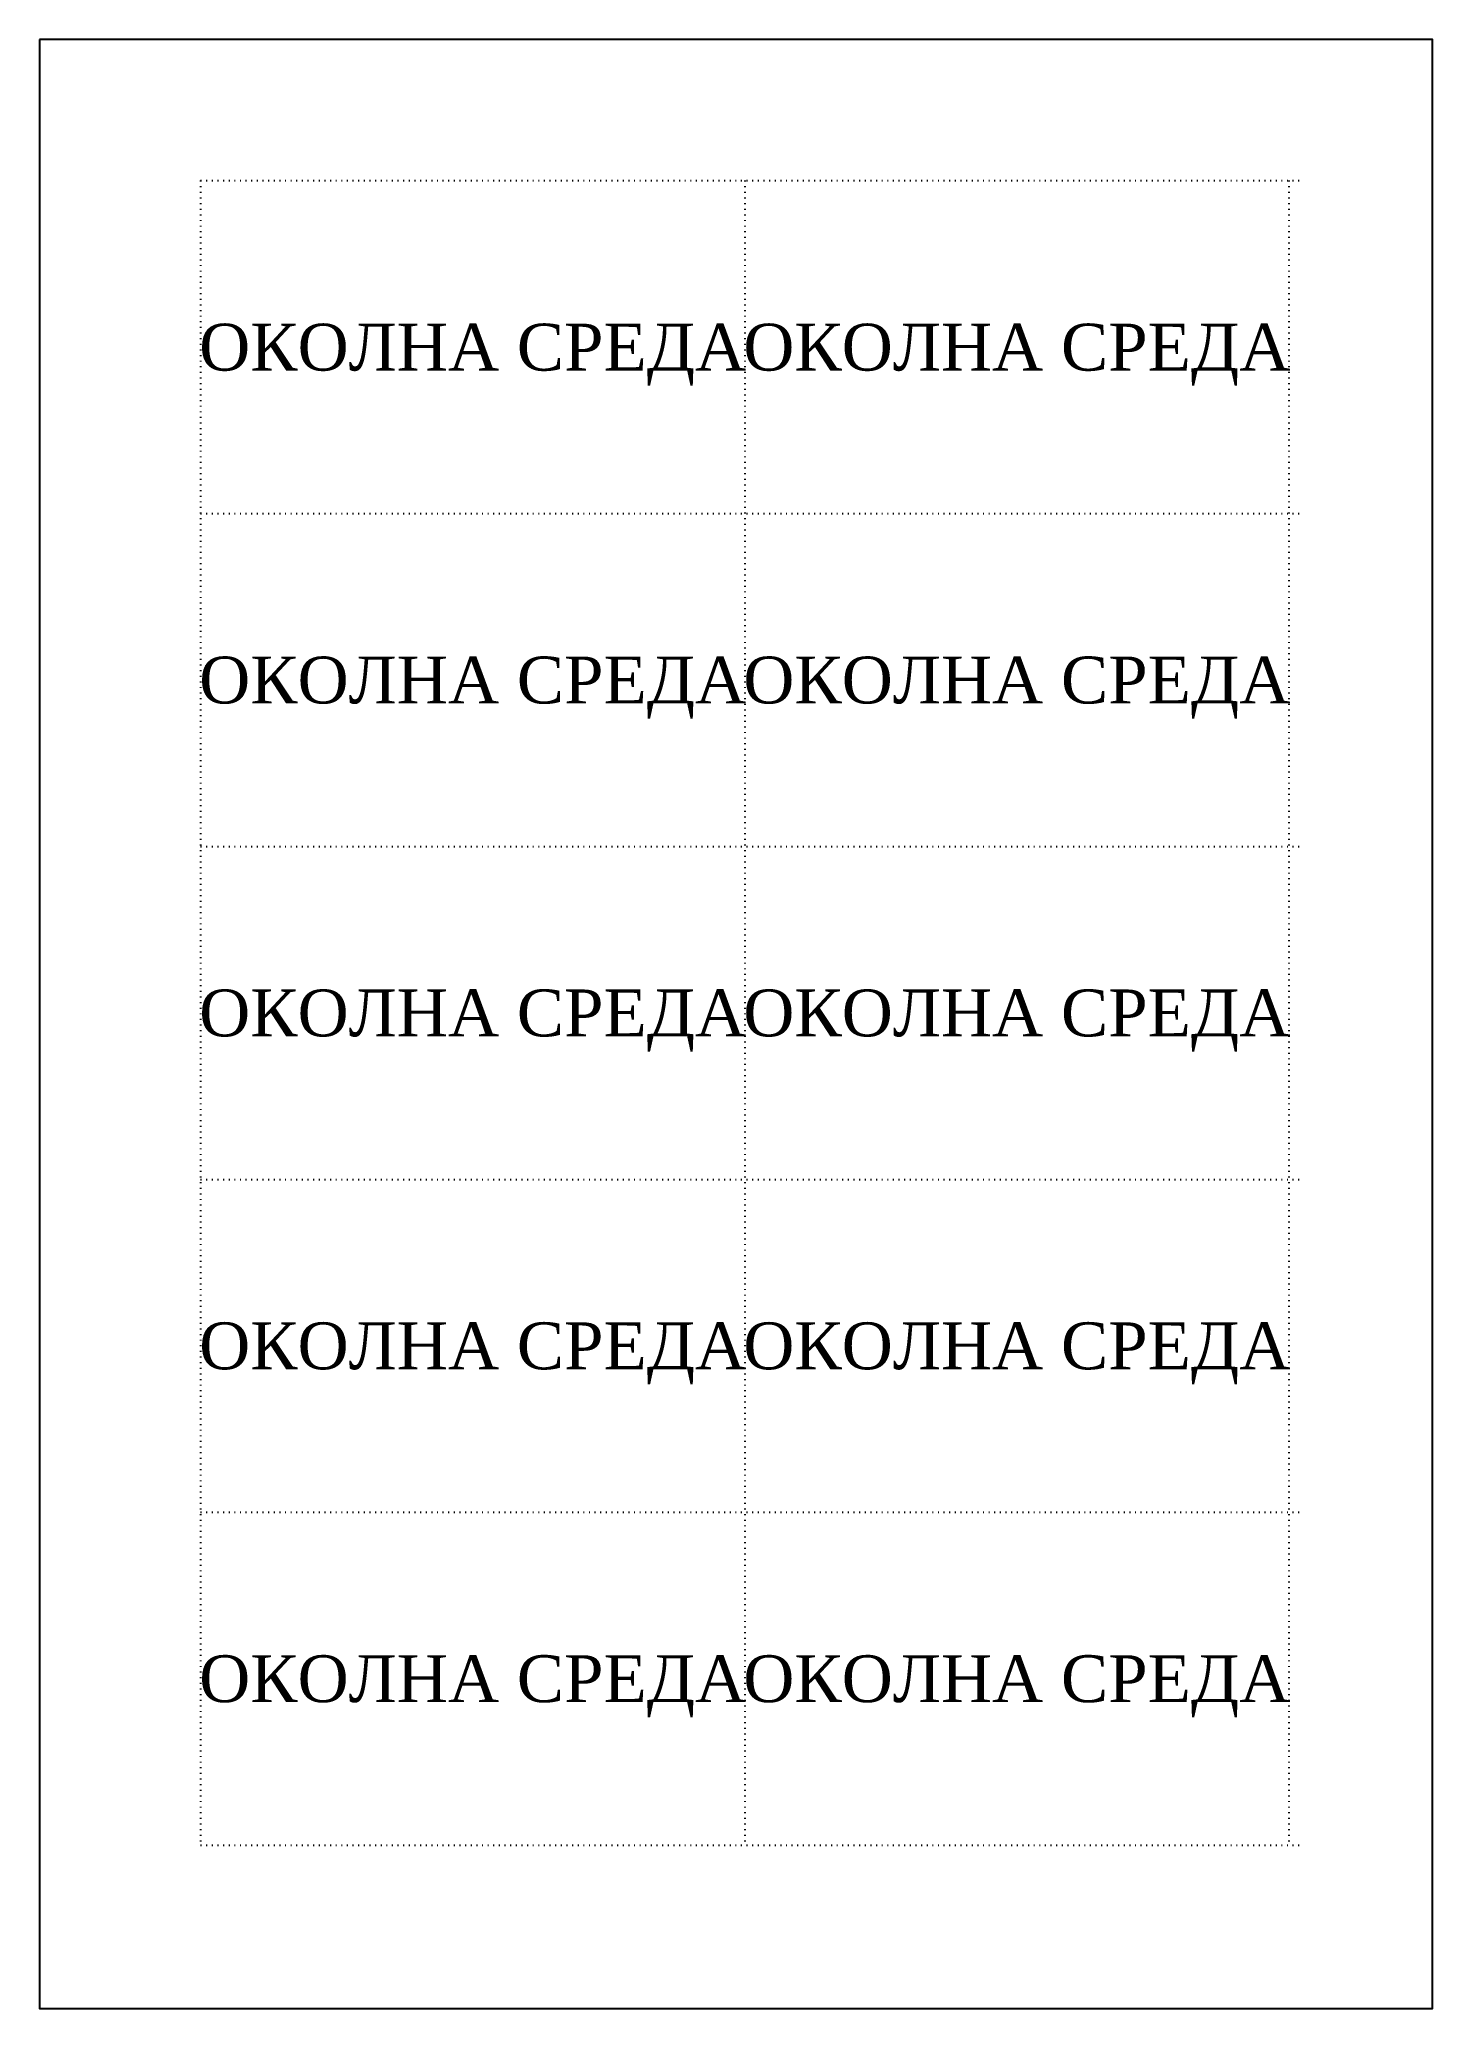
# Model space of a CAD drawing. Header units: feet. Extents: x 24 to 716, y 14 to 225.
# Drawn here: x 567.7 to 716.2, y 15 to 225 of the extents above.
import ezdxf
from ezdxf.enums import TextEntityAlignment as Align

# ---------------------------------------------------------------- set-up
doc = ezdxf.new("R2010")
doc.units = ezdxf.units.FT
doc.header["$MEASUREMENT"] = 0
doc.linetypes.add('DOT', pattern=[0.25, 0, -0.25])
doc.layers.add('BACK', color=5, linetype='Continuous')
doc.layers.add('card_lines', color=7, linetype='DOT')
doc.styles.get("Standard").update_dxf_attribs({"font": 'times.ttf', "height": 5})

msp = doc.modelspace()

# ---------------------------------------------------------------- linework, layer by layer
msp.add_lwpolyline([(567.73, 224.99), (567.73, 14.99), (716.23, 14.99), (716.23, 224.99)], close=True)
at = {"layer": 'card_lines', "ltscale": 2}
for points in [[(584.91, 209.92), (702.23, 209.92)], [(584.91, 209.92), (584.91, 32.42)], [(642.91, 209.92), (642.91, 32.42)], [(642.91, 209.92), (642.91, 32.42)], [(700.91, 209.92), (700.91, 32.42)], [(584.91, 174.42), (702.23, 174.42)], [(584.91, 138.92), (702.23, 138.92)], [(584.91, 103.42), (702.23, 103.42)], [(584.91, 67.92), (702.23, 67.92)], [(584.91, 32.42), (702.23, 32.42)]]:
    msp.add_lwpolyline(points, dxfattribs=at)

# ---------------------------------------------------------------- texts
at = {"layer": 'BACK'}
for p in [(613.91, 192.17), (671.91, 192.17), (613.91, 156.67), (671.91, 156.67), (613.91, 121.17), (671.91, 121.17), (613.91, 85.67), (671.91, 85.67), (613.91, 50.17), (671.91, 50.17)]:
    msp.add_text('ОКОЛНА СРЕДА', height=5, dxfattribs=at).set_placement(p, align=Align.MIDDLE_CENTER)

doc.saveas('drawing.dxf')
